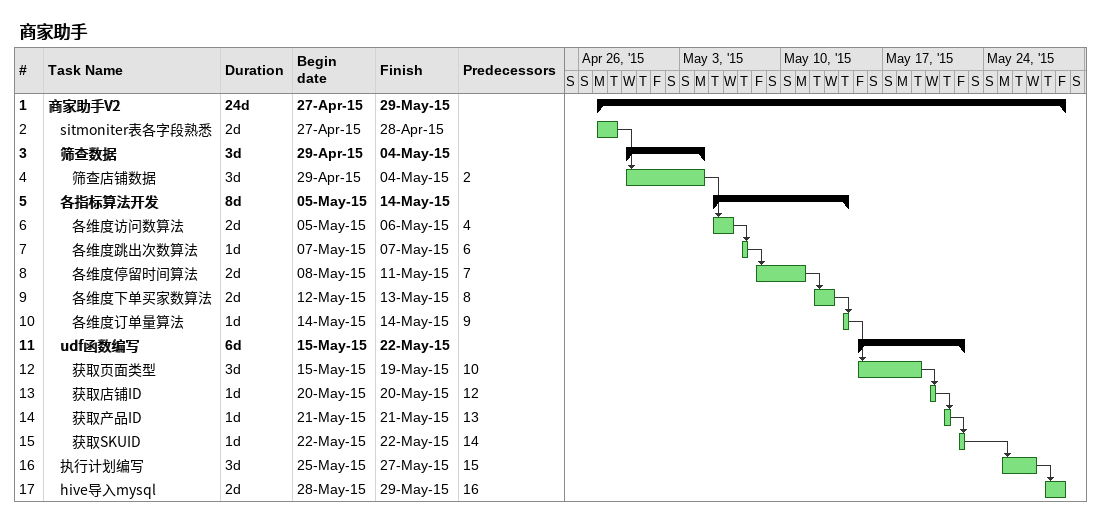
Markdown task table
商家助手

| ID | Level | Task | Duration | Start | Finish | Predecessors |
|---|---|---|---|---|---|---|
| 1 | 1 | **商家助手V2** | 24d | 2015-04-27 | 2015-05-29 |  |
| 2 | 2 | sitmoniter表各字段熟悉 | 2d | 2015-04-27 | 2015-04-28 |  |
| 3 | 2 | **筛查数据** | 3d | 2015-04-29 | 2015-05-04 |  |
| 4 | 3 | 筛查店铺数据 | 3d | 2015-04-29 | 2015-05-04 | 2 |
| 5 | 2 | **各指标算法开发** | 8d | 2015-05-05 | 2015-05-14 |  |
| 6 | 3 | 各维度访问数算法 | 2d | 2015-05-05 | 2015-05-06 | 4 |
| 7 | 3 | 各维度跳出次数算法 | 1d | 2015-05-07 | 2015-05-07 | 6 |
| 8 | 3 | 各维度停留时间算法 | 2d | 2015-05-08 | 2015-05-11 | 7 |
| 9 | 3 | 各维度下单买家数算法 | 2d | 2015-05-12 | 2015-05-13 | 8 |
| 10 | 3 | 各维度订单量算法 | 1d | 2015-05-14 | 2015-05-14 | 9 |
| 11 | 2 | **udf函数编写** | 6d | 2015-05-15 | 2015-05-22 |  |
| 12 | 3 | 获取页面类型 | 3d | 2015-05-15 | 2015-05-19 | 10 |
| 13 | 3 | 获取店铺ID | 1d | 2015-05-20 | 2015-05-20 | 12 |
| 14 | 3 | 获取产品ID | 1d | 2015-05-21 | 2015-05-21 | 13 |
| 15 | 3 | 获取SKUID | 1d | 2015-05-22 | 2015-05-22 | 14 |
| 16 | 2 | 执行计划编写 | 3d | 2015-05-25 | 2015-05-27 | 15 |
| 17 | 2 | hive导入mysql | 2d | 2015-05-28 | 2015-05-29 | 16 |
